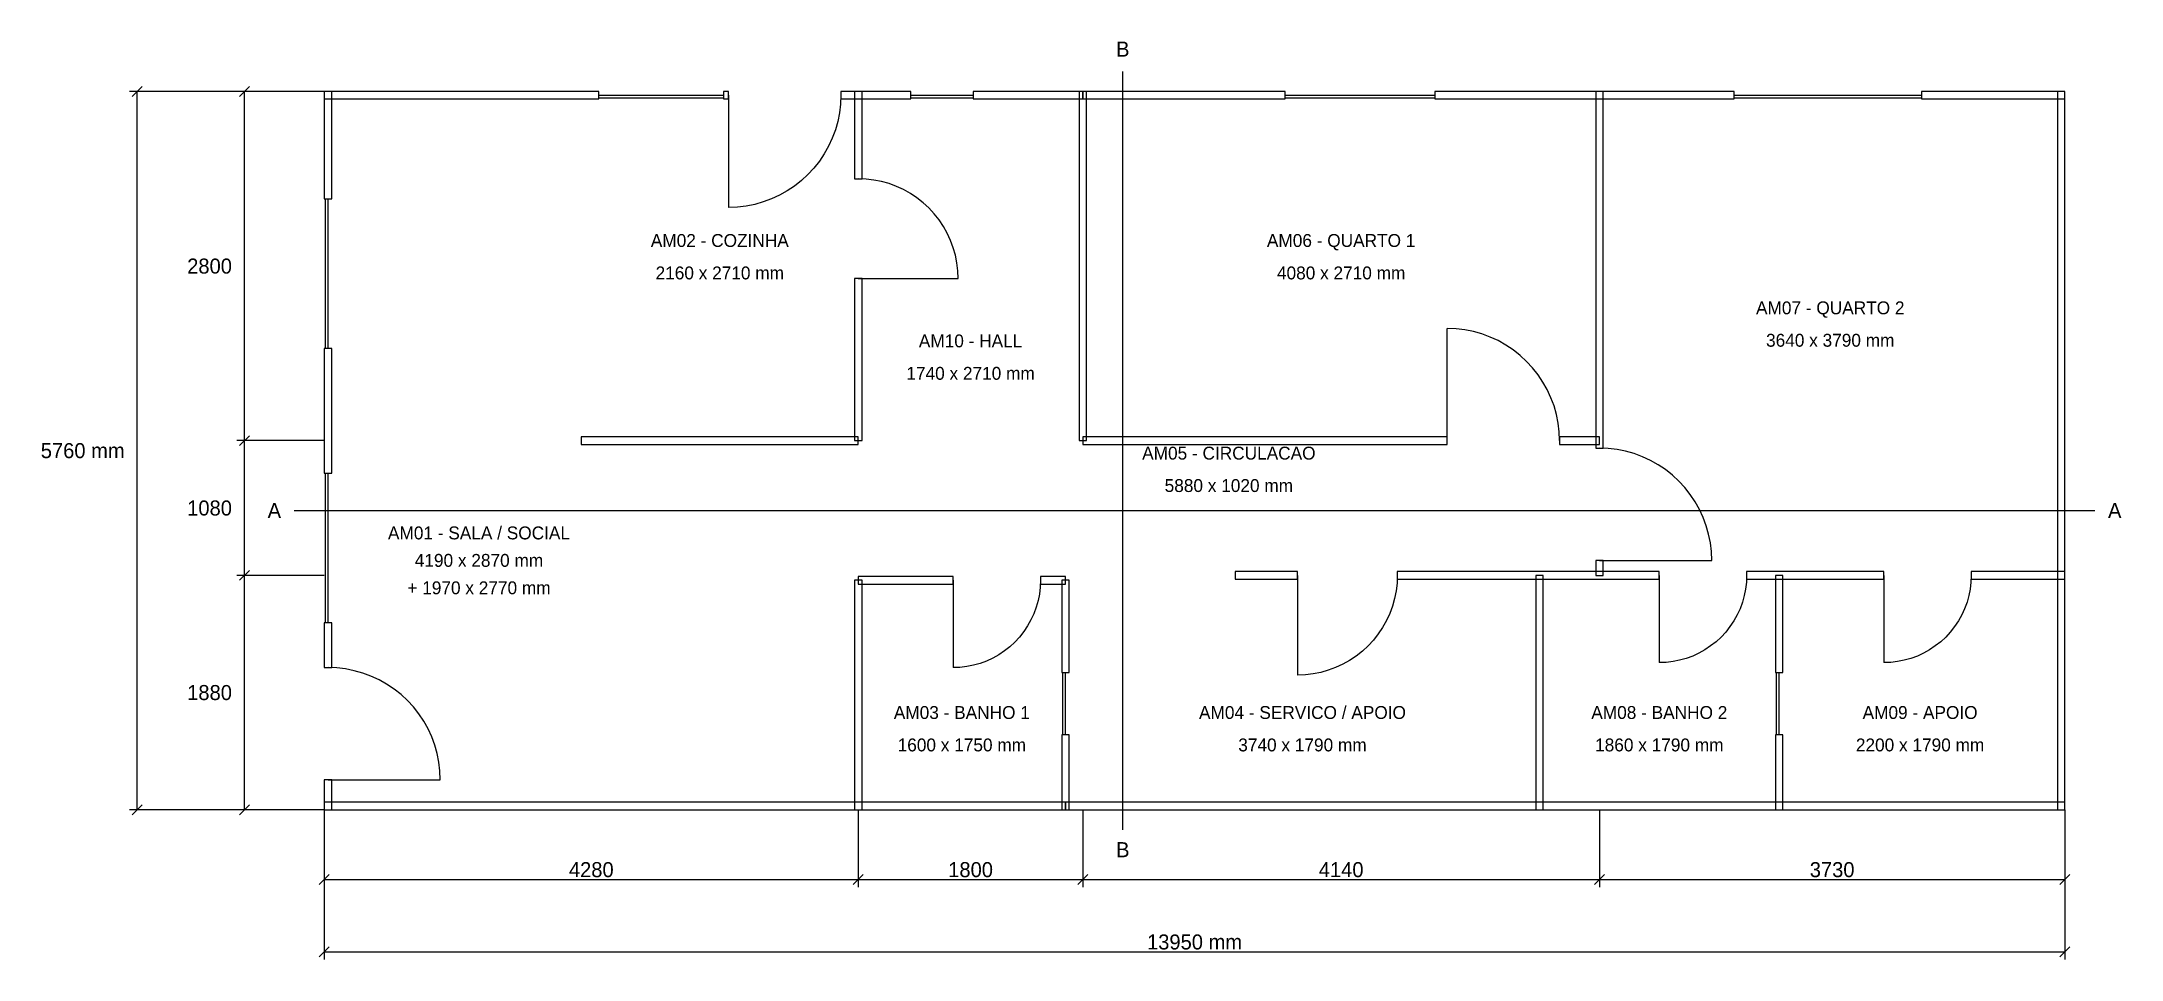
# Model space of a CAD drawing. Header units: millimetres. Extents: x -2266 to 14403, y -1200 to 6160.
import ezdxf
from ezdxf.enums import TextEntityAlignment as Align

# ---------------------------------------------------------------- set-up
doc = ezdxf.new("R2010")
doc.units = ezdxf.units.MM
for name, color, linetype in [('ABERTURAS', 8, 'Continuous'), ('CORTES', 8, 'Continuous'), ('COTAS', 8, 'Continuous'), ('PAREDES', 8, 'Continuous'), ('TEXTO', 8, 'Continuous')]:
    doc.layers.add(name, color=color, linetype=linetype)

msp = doc.modelspace()

# ---------------------------------------------------------------- linework, layer by layer
at = {"layer": 'ABERTURAS'}
for p, q in [((2200, 5730), (3200, 5730)), ((2200, 5710), (3200, 5710)), ((3240, 5730), (3240, 4830)), ((4700, 5730), (5200, 5730)), ((4700, 5710), (5200, 5710)), ((7700, 5730), (8900, 5730)), ((7700, 5710), (8900, 5710)), ((11300, 5730), (12800, 5730)), ((11300, 5710), (12800, 5710)), ((10, 3700), (10, 4900)), ((30, 3700), (30, 4900)), ((4280, 4260), (5080, 4260)), ((9000, 2960), (9000, 3860)), ((10, 1500), (10, 2700)), ((30, 1500), (30, 2700)), ((5040, 1840), (5040, 1140)), ((7800, 1880), (7800, 1080)), ((10220, 2000), (11120, 2000)), ((10700, 1880), (10700, 1180)), ((12500, 1880), (12500, 1180)), ((5920, 600), (5920, 1100)), ((5940, 600), (5940, 1100)), ((11640, 600), (11640, 1100)), ((11660, 600), (11660, 1100)), ((30, 240), (930, 240))]:
    msp.add_line(p, q, dxfattribs=at)
for points in [[(4140, 5730), (4137, 5659), (4129, 5589), (4115, 5520), (4096, 5452), (4071, 5386), (4042, 5321), (4007, 5260), (3968, 5201), (3924, 5145), (3876, 5094), (3825, 5046), (3769, 5002), (3710, 4963), (3649, 4928), (3584, 4899), (3518, 4874), (3450, 4855), (3381, 4841), (3311, 4833), (3240, 4830)], [(5080, 4260), (5078, 4323), (5070, 4385), (5058, 4447), (5041, 4507), (5019, 4566), (4993, 4623), (4962, 4678), (4927, 4730), (4888, 4780), (4846, 4826), (4800, 4868), (4750, 4907), (4698, 4942), (4643, 4973), (4586, 4999), (4527, 5021), (4467, 5038), (4405, 5050), (4343, 5058), (4280, 5060)], [(9900, 2960), (9897, 3031), (9889, 3101), (9875, 3170), (9856, 3238), (9831, 3304), (9802, 3369), (9767, 3430), (9728, 3489), (9684, 3545), (9636, 3596), (9585, 3644), (9529, 3688), (9470, 3727), (9409, 3762), (9344, 3791), (9278, 3816), (9210, 3835), (9141, 3849), (9071, 3857), (9000, 3860)], [(11120, 2000), (11117, 2071), (11109, 2141), (11095, 2210), (11076, 2278), (11051, 2344), (11022, 2409), (10987, 2470), (10948, 2529), (10904, 2585), (10856, 2636), (10805, 2684), (10749, 2728), (10690, 2767), (10629, 2802), (10564, 2831), (10498, 2856), (10430, 2875), (10361, 2889), (10291, 2897), (10220, 2900)], [(5740, 1840), (5738, 1785), (5731, 1730), (5721, 1677), (5706, 1624), (5687, 1572), (5664, 1522), (5637, 1474), (5606, 1429), (5572, 1385), (5535, 1345), (5495, 1308), (5451, 1274), (5406, 1243), (5358, 1216), (5308, 1193), (5256, 1174), (5203, 1159), (5150, 1149), (5095, 1142), (5040, 1140)], [(8600, 1880), (8598, 1817), (8590, 1755), (8578, 1693), (8561, 1633), (8539, 1574), (8513, 1517), (8482, 1462), (8447, 1410), (8408, 1360), (8366, 1314), (8320, 1272), (8270, 1233), (8218, 1198), (8163, 1167), (8106, 1141), (8047, 1119), (7987, 1102), (7925, 1090), (7863, 1082), (7800, 1080)], [(11400, 1880), (11398, 1825), (11391, 1770), (11381, 1717), (11366, 1664), (11347, 1612), (11324, 1562), (11297, 1514), (11266, 1469), (11232, 1425), (11195, 1385), (11155, 1348), (11111, 1314), (11066, 1283), (11018, 1256), (10968, 1233), (10916, 1214), (10863, 1199), (10810, 1189), (10755, 1182), (10700, 1180)], [(13200, 1880), (13198, 1825), (13191, 1770), (13181, 1717), (13166, 1664), (13147, 1612), (13124, 1562), (13097, 1514), (13066, 1469), (13032, 1425), (12995, 1385), (12955, 1348), (12911, 1314), (12866, 1283), (12818, 1256), (12768, 1233), (12716, 1214), (12663, 1199), (12610, 1189), (12555, 1182), (12500, 1180)], [(930, 240), (927, 311), (919, 381), (905, 450), (886, 518), (861, 584), (832, 649), (797, 710), (758, 769), (714, 825), (666, 876), (615, 924), (559, 968), (500, 1007), (439, 1042), (374, 1071), (308, 1096), (240, 1115), (171, 1129), (101, 1137), (30, 1140)]]:
    msp.add_lwpolyline(points, dxfattribs=at)
at = {"layer": 'CORTES'}
for p, q in [((6400, -160), (6400, 5920)), ((-240, 2400), (14190, 2400))]:
    msp.add_line(p, q, dxfattribs=at)
at = {"layer": 'COTAS'}
for p, q in [((0, 5760), (-1560, 5760)), ((-1540, 5720), (-1460, 5800)), ((-1500, 0), (-1500, 5760)), ((0, 5760), (-700, 5760)), ((-680, 5720), (-600, 5800)), ((-640, 2960), (-640, 5760)), ((0, 2960), (-700, 2960)), ((0, 2960), (-700, 2960)), ((-680, 2920), (-600, 3000)), ((-680, 2920), (-600, 3000)), ((-640, 1880), (-640, 2960)), ((0, 1880), (-700, 1880)), ((0, 1880), (-700, 1880)), ((-680, 1840), (-600, 1920)), ((-680, 1840), (-600, 1920)), ((-640, 0), (-640, 1880)), ((0, 0), (-1560, 0)), ((-1540, -40), (-1460, 40)), ((0, 0), (-700, 0)), ((-680, -40), (-600, 40)), ((0, 0), (0, -620)), ((0, 0), (0, -1200)), ((4280, 0), (4280, -620)), ((4280, 0), (4280, -620)), ((6080, 0), (6080, -620)), ((6080, 0), (6080, -620)), ((10220, 0), (10220, -620)), ((10220, 0), (10220, -620)), ((13950, 0), (13950, -620)), ((13950, 0), (13950, -1200)), ((-40, -600), (40, -520)), ((0, -560), (4280, -560)), ((4240, -600), (4320, -520)), ((4240, -600), (4320, -520)), ((4280, -560), (6080, -560)), ((6040, -600), (6120, -520)), ((6040, -600), (6120, -520)), ((6080, -560), (10220, -560)), ((10180, -600), (10260, -520)), ((10180, -600), (10260, -520)), ((10220, -560), (13950, -560)), ((13910, -600), (13990, -520)), ((-40, -1180), (40, -1100)), ((0, -1140), (13950, -1140)), ((13910, -1180), (13990, -1100))]:
    msp.add_line(p, q, dxfattribs=at)
at = {"layer": 'PAREDES'}
for points in [[(0, 4900), (60, 4900), (60, 5760), (0, 5760)], [(0, 5700), (2200, 5700), (2200, 5760), (0, 5760)], [(3200, 5700), (3240, 5700), (3240, 5760), (3200, 5760)], [(4140, 5700), (4700, 5700), (4700, 5760), (4140, 5760)], [(4250, 5060), (4310, 5060), (4310, 5760), (4250, 5760)], [(5200, 5700), (6080, 5700), (6080, 5760), (5200, 5760)], [(6050, 2960), (6110, 2960), (6110, 5760), (6050, 5760)], [(6080, 5700), (7700, 5700), (7700, 5760), (6080, 5760)], [(8900, 5700), (11300, 5700), (11300, 5760), (8900, 5760)], [(10190, 2900), (10250, 2900), (10250, 5760), (10190, 5760)], [(12800, 5700), (13950, 5700), (13950, 5760), (12800, 5760)], [(13890, 0), (13950, 0), (13950, 5760), (13890, 5760)], [(4250, 2960), (4310, 2960), (4310, 4260), (4250, 4260)], [(0, 2700), (60, 2700), (60, 3700), (0, 3700)], [(2060, 2930), (4280, 2930), (4280, 2990), (2060, 2990)], [(6080, 2930), (9000, 2930), (9000, 2990), (6080, 2990)], [(9900, 2930), (10220, 2930), (10220, 2990), (9900, 2990)], [(4250, 0), (4310, 0), (4310, 1840), (4250, 1840)], [(4280, 1810), (5040, 1810), (5040, 1870), (4280, 1870)], [(5740, 1810), (5940, 1810), (5940, 1870), (5740, 1870)], [(5910, 1100), (5970, 1100), (5970, 1840), (5910, 1840)], [(7300, 1850), (7800, 1850), (7800, 1910), (7300, 1910)], [(8600, 1850), (10700, 1850), (10700, 1910), (8600, 1910)], [(9710, 0), (9770, 0), (9770, 1880), (9710, 1880)], [(10190, 1880), (10250, 1880), (10250, 2000), (10190, 2000)], [(11400, 1850), (12500, 1850), (12500, 1910), (11400, 1910)], [(11630, 1100), (11690, 1100), (11690, 1880), (11630, 1880)], [(13200, 1850), (13950, 1850), (13950, 1910), (13200, 1910)], [(0, 1140), (60, 1140), (60, 1500), (0, 1500)], [(5910, 0), (5970, 0), (5970, 600), (5910, 600)], [(11630, 0), (11690, 0), (11690, 600), (11630, 600)], [(0, 0), (60, 0), (60, 240), (0, 240)], [(0, 0), (5940, 0), (5940, 60), (0, 60)], [(5940, 0), (13950, 0), (13950, 60), (5940, 60)]]:
    msp.add_lwpolyline(points, close=True, dxfattribs=at)

# ---------------------------------------------------------------- texts
at = {"layer": 'CORTES'}
for s, p in [('B', (6400, 6100)), ('A', (-400, 2400)), ('A', (14350, 2400)), ('B', (6400, -320))]:
    msp.add_text(s, height=121, dxfattribs=at).set_placement(p, align=Align.MIDDLE_CENTER)
at = {"layer": 'COTAS'}
for s, p in [('2800', (-740, 4360)), ('5760 mm', (-1600, 2880)), ('1080', (-740, 2420)), ('1880', (-740, 940))]:
    msp.add_text(s, height=120.6, dxfattribs=at).set_placement(p, align=Align.MIDDLE_RIGHT)
for s, p in [('4280', (2140, -480)), ('1800', (5180, -480)), ('4140', (8150, -480)), ('3730', (12085, -480)), ('13950 mm', (6975, -1060))]:
    msp.add_text(s, height=120.6, dxfattribs=at).set_placement(p, align=Align.MIDDLE_CENTER)
at = {"layer": 'TEXTO'}
for s, p in [('AM02 - COZINHA', (3170, 4565)), ('AM06 - QUARTO 1', (8150, 4565)), ('2160 x 2710 mm', (3170, 4305)), ('4080 x 2710 mm', (8150, 4305)), ('AM07 - QUARTO 2', (12070, 4025)), ('AM10 - HALL', (5180, 3760)), ('3640 x 3790 mm', (12070, 3765)), ('1740 x 2710 mm', (5180, 3500)), ('AM05 - CIRCULACAO', (7250, 2860)), ('5880 x 1020 mm', (7250, 2600)), ('AM01 - SALA / SOCIAL', (1240, 2220)), ('4190 x 2870 mm', (1240, 2000)), ('+ 1970 x 2770 mm', (1240, 1780)), ('AM04 - SERVICO / APOIO', (7840, 780)), ('AM03 - BANHO 1', (5110, 780)), ('AM08 - BANHO 2', (10700, 780)), ('AM09 - APOIO', (12790, 780)), ('1600 x 1750 mm', (5110, 520)), ('3740 x 1790 mm', (7840, 520)), ('1860 x 1790 mm', (10700, 520)), ('2200 x 1790 mm', (12790, 520))]:
    msp.add_text(s, height=103.33, dxfattribs=at).set_placement(p, align=Align.MIDDLE_CENTER)

doc.saveas('drawing.dxf')
